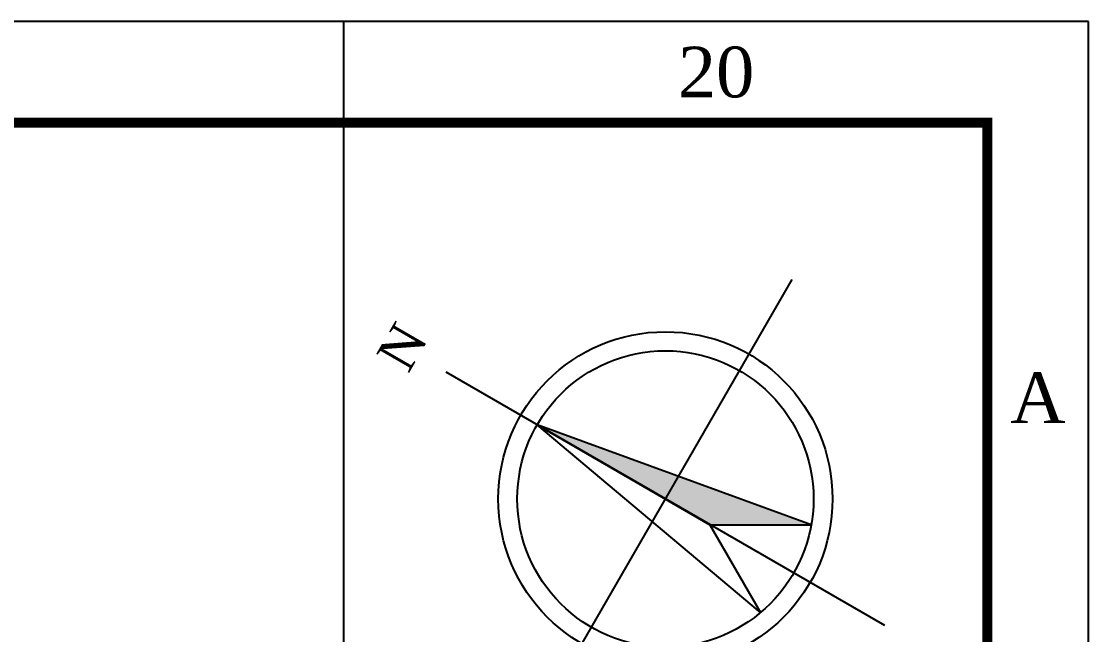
# Model space of a CAD drawing. Header units: millimetres. Extents: x 1218 to 2690, y 1163 to 1758.
# Drawn here: x 2584.1 to 2689.5, y 1697.3 to 1757.8 of the extents above; entities that cross this region are included whole.
import ezdxf
from ezdxf.enums import TextEntityAlignment as Align

# ---------------------------------------------------------------- set-up
doc = ezdxf.new("R2010")
doc.units = ezdxf.units.MM
doc.styles.add('Times', font='times.ttf')

# ---------------------------------------------------------------- blocks, each defined once
blk = doc.blocks.new('*U717')
at = {"color": 5}
blk.add_lwpolyline([(0, 0), (1471, 0), (1471, 594), (0, 594)], close=True, dxfattribs=at)
blk = doc.blocks.new('*U733')
blk.add_hatch(color=0).paths.add_polyline_path([(0, -2.0309), (2, -5.4949), (0, 5.8476)])
at = {"color": 0}
for p, q in [((0, -10), (0, 10)), ((-10, 0), (10, 0))]:
    blk.add_line(p, q, dxfattribs=at)
for points in [[(0, -2.0309), (-2, -5.4949), (0, 5.8476)], [(0, -2.0309), (2, -5.4949), (0, 5.8476)]]:
    blk.add_lwpolyline(points, close=True)
for radius in [6.5976, 5.8476]:
    blk.add_circle((0, 0), radius, dxfattribs=at)
at = {"style": 'Times'}
blk.add_text('N', height=1.5, dxfattribs=at).set_placement((0, 12), align=Align.MIDDLE_CENTER)

msp = doc.modelspace()

# ---------------------------------------------------------------- linework, layer by layer
at = {"color": 5}
msp.add_line((2615.919, 1757.775), (2615.919, 1747.775), dxfattribs=at)
at = {"color": 5, "const_width": 1}
msp.add_lwpolyline([(1243.469, 1173.775), (2679.469, 1173.775), (2679.469, 1747.775), (1243.469, 1747.775)], close=True, dxfattribs=at)
msp.add_lwpolyline([(2615.919, 1683.525), (2679.469, 1683.525), (2679.469, 1747.775), (2615.919, 1747.775)], close=True)

# ---------------------------------------------------------------- block references
msp.add_blockref('*U717', (1218.469, 1163.775))
at = {"xscale": 2.5, "yscale": 2.5, "zscale": 2.5, "rotation": 60}
msp.add_blockref('*U733', (2647.694, 1710.65), dxfattribs=at)

# ---------------------------------------------------------------- texts
at = {"color": 4, "style": 'Times'}
for s, p in [('20', (2652.694, 1752.775)), ('A', (2684.469, 1720.65))]:
    msp.add_text(s, height=5, dxfattribs=at).set_placement(p, align=Align.MIDDLE)

doc.saveas('drawing.dxf')
